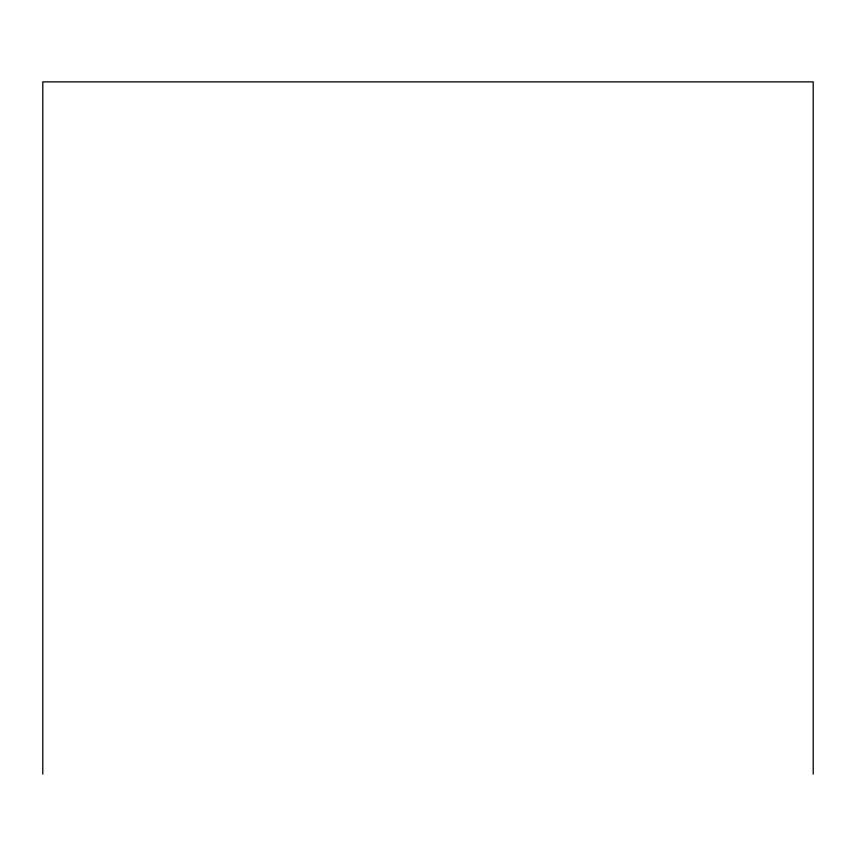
<?xml version="1.0" encoding="UTF-8"?>
<svg xmlns="http://www.w3.org/2000/svg" width="856" height="856" viewBox="0 0 856 856"><rect width="100%" height="100%" fill="white"/><g stroke="black" fill="none" stroke-linecap="round" stroke-linejoin="round"><path stroke-width="1.28" d="M813.2 774.124L813.2 81.876L42.8 81.876L42.8 774.124"/></g></svg>
